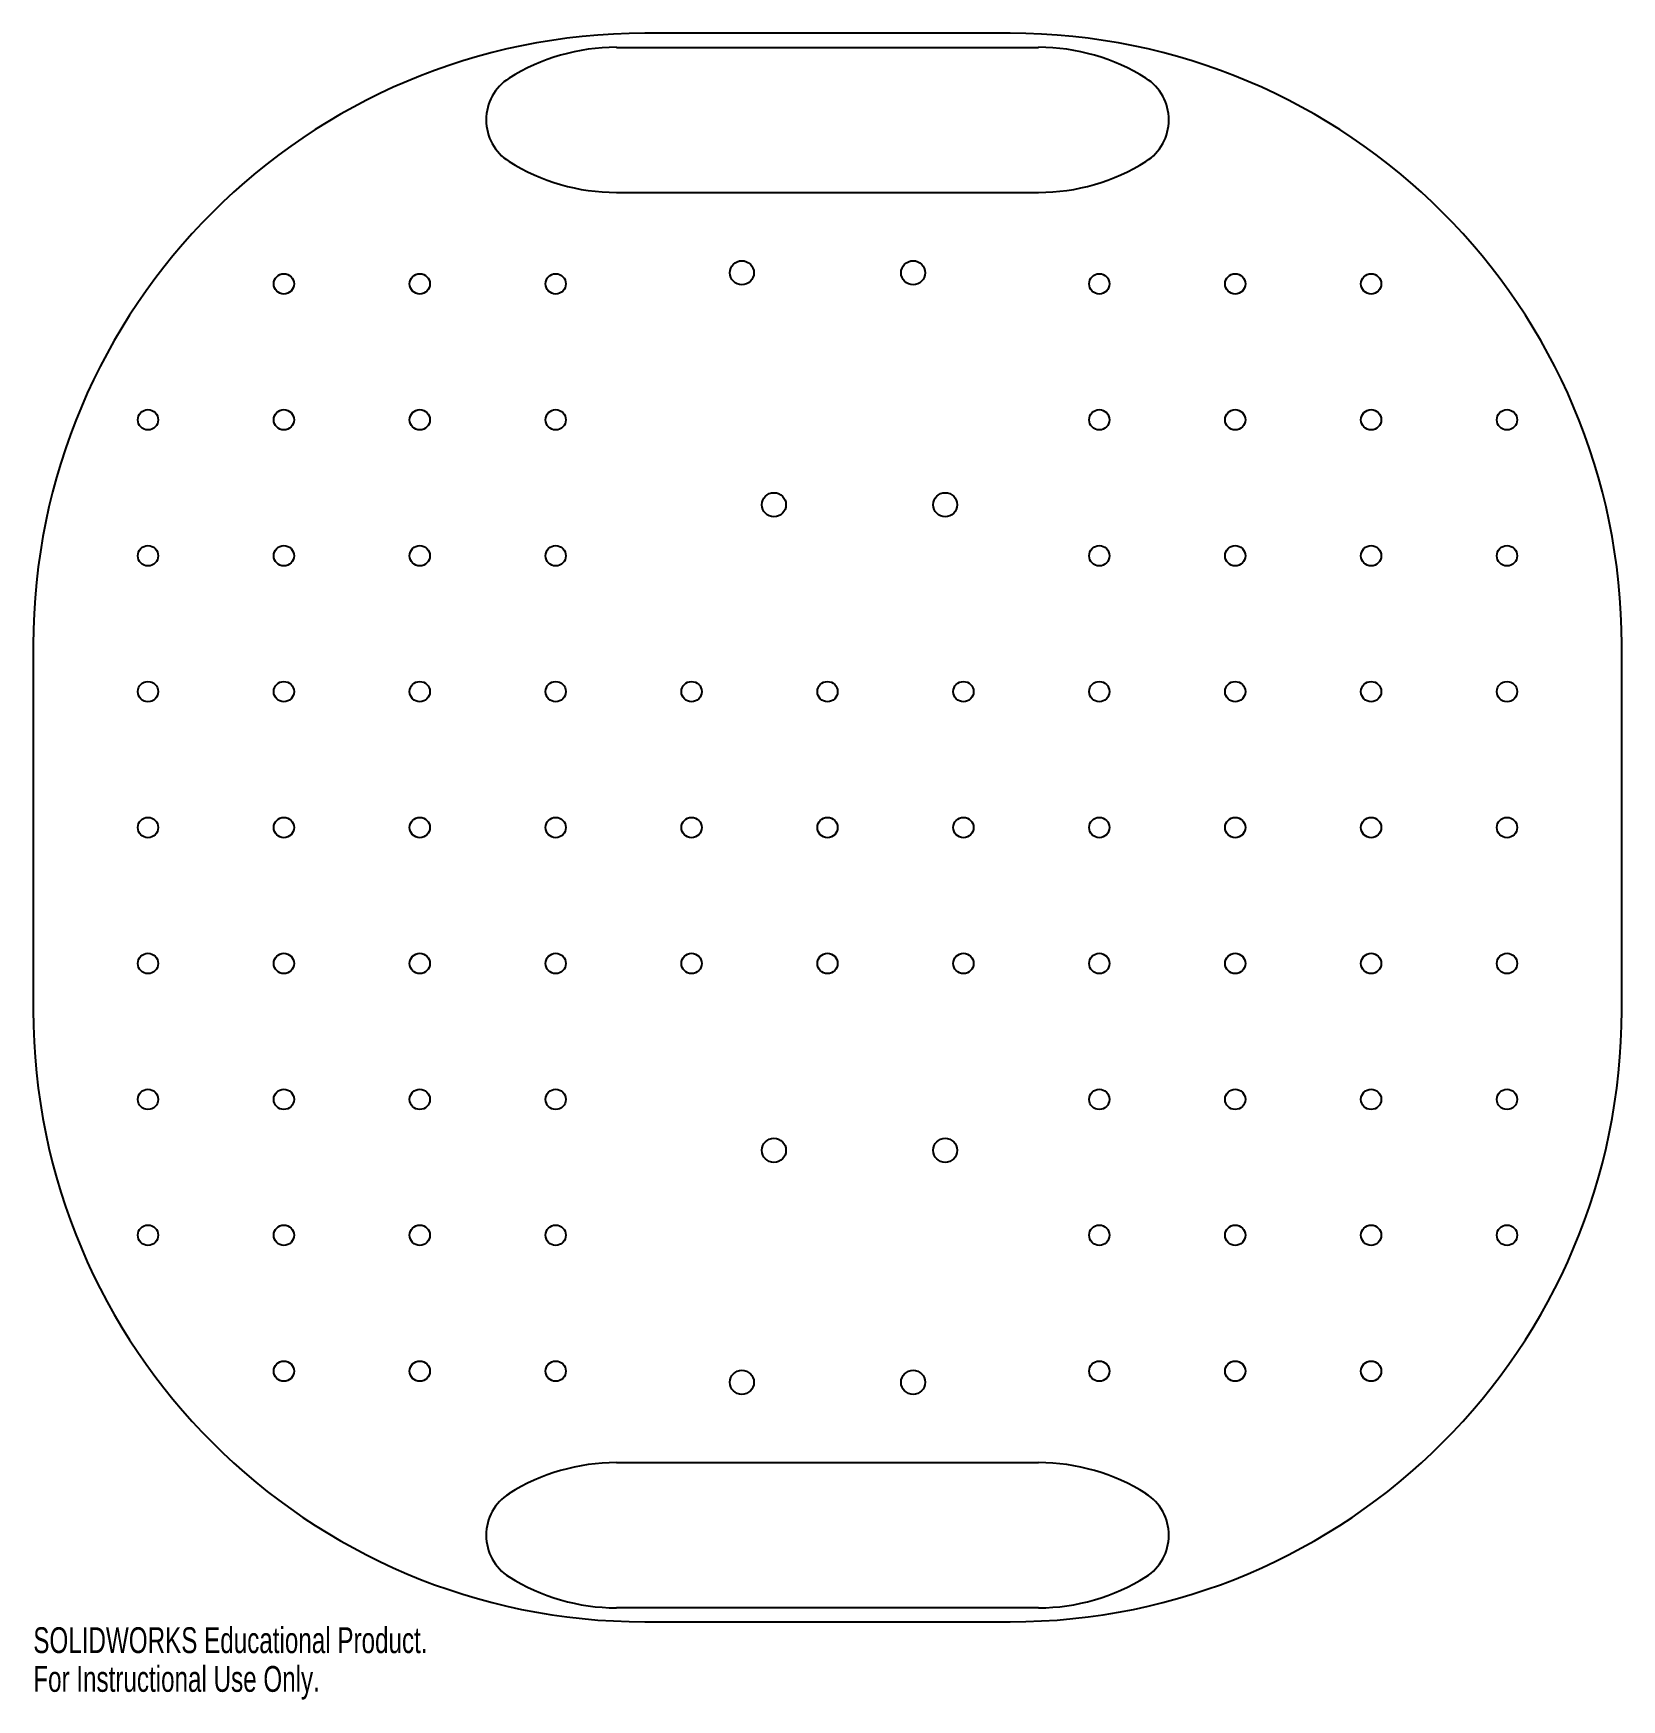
# Model space of a CAD drawing. Header units: inches. Extents: x -5.8 to 5.8, y -6.4 to 5.8.
import ezdxf

# ---------------------------------------------------------------- set-up
doc = ezdxf.new("R2010")
doc.units = ezdxf.units.IN
doc.header["$MEASUREMENT"] = 0
doc.styles.add('SLDTEXTSTYLE0', font='TXT', dxfattribs={"width": 0.7})

msp = doc.modelspace()

# ---------------------------------------------------------------- linework, layer by layer
at = {"color": 7, "linetype": 'Continuous', "lineweight": 25}
for p, q in [((1.344, 5.844), (-1.344, 5.844)), ((-1.553, 5.74), (1.553, 5.74)), ((-1.553, 4.673), (1.553, 4.673)), ((-5.844, 1.344), (-5.844, -1.344)), ((5.844, -1.344), (5.844, 1.344)), ((-1.553, -4.673), (1.553, -4.673)), ((-1.553, -5.74), (1.553, -5.74)), ((-1.344, -5.844), (1.344, -5.844))]:
    msp.add_line(p, q, dxfattribs=at)
for centre, radius in [((-0.63, 4.082), 0.0886), ((0.63, 4.082), 0.0886), ((-4, 4), 0.0747), ((-3, 4), 0.0747), ((-2, 4), 0.0747), ((2, 4), 0.0747), ((3, 4), 0.0747), ((4, 4), 0.0747), ((-5, 3), 0.0747), ((-4, 3), 0.0747), ((-3, 3), 0.0747), ((-2, 3), 0.0747), ((2, 3), 0.0747), ((3, 3), 0.0747), ((4, 3), 0.0747), ((5, 3), 0.0747), ((-0.394, 2.375), 0.0886), ((0.866, 2.375), 0.0886), ((-5, 2), 0.0747), ((-4, 2), 0.0747), ((-3, 2), 0.0747), ((-2, 2), 0.0747), ((2, 2), 0.0747), ((3, 2), 0.0747), ((4, 2), 0.0747), ((5, 2), 0.0747), ((-5, 1), 0.0748), ((-4, 1), 0.0747), ((-3, 1), 0.0747), ((-2, 1), 0.0747), ((-1, 1), 0.0747), ((0, 1), 0.0747), ((1, 1), 0.0747), ((2, 1), 0.0747), ((3, 1), 0.0747), ((4, 1), 0.0747), ((5, 1), 0.0748), ((-5, 0), 0.0747), ((-4, 0), 0.0747), ((-3, 0), 0.0747), ((-2, 0), 0.0747), ((-1, 0), 0.0747), ((0, 0), 0.0747), ((1, 0), 0.0747), ((2, 0), 0.0747), ((3, 0), 0.0747), ((4, 0), 0.0747), ((5, 0), 0.0747), ((-5, -1), 0.0747), ((-4, -1), 0.0747), ((-3, -1), 0.0747), ((-2, -1), 0.0747), ((-1, -1), 0.0747), ((0, -1), 0.0747), ((1, -1), 0.0747), ((2, -1), 0.0747), ((3, -1), 0.0747), ((4, -1), 0.0747), ((5, -1), 0.0747), ((-5, -2), 0.0747), ((-4, -2), 0.0747), ((-3, -2), 0.0747), ((-2, -2), 0.0747), ((2, -2), 0.0747), ((3, -2), 0.0747), ((4, -2), 0.0747), ((5, -2), 0.0747), ((-0.394, -2.375), 0.0886), ((0.866, -2.375), 0.0886), ((-5, -3), 0.0747), ((-4, -3), 0.0747), ((-3, -3), 0.0747), ((-2, -3), 0.0747), ((2, -3), 0.0747), ((3, -3), 0.0747), ((4, -3), 0.0747), ((5, -3), 0.0747), ((-4, -4), 0.0747), ((-3, -4), 0.0747), ((-2, -4), 0.0747), ((-0.63, -4.082), 0.0886), ((0.63, -4.082), 0.0886), ((2, -4), 0.0747), ((3, -4), 0.0747), ((4, -4), 0.0747)]:
    msp.add_circle(centre, radius, dxfattribs=at)
for centre, radius, start, end in [((-1.344, 1.344), 4.5, 90, 180), ((1.344, 1.344), 4.5, 0, 90), ((-1.553, 4.255), 1.486, 90, 122.1373), ((1.553, 4.255), 1.486, 57.8627, 90), ((-2.151, 5.207), 0.361, 122.1373, 237.8627), ((2.151, 5.207), 0.361, 302.1373, 57.8627), ((-1.553, 6.159), 1.486, 237.8627, 270), ((1.553, 6.159), 1.486, 270, 302.1373), ((-1.344, -1.344), 4.5, 180, 270), ((1.344, -1.344), 4.5, 270, 0), ((-1.553, -6.159), 1.486, 90, 122.1373), ((1.553, -6.159), 1.486, 57.8627, 90), ((-2.151, -5.207), 0.361, 122.1373, 237.8627), ((2.151, -5.207), 0.361, 302.1373, 57.8627), ((-1.553, -4.255), 1.486, 237.8627, 270), ((1.553, -4.255), 1.486, 270, 302.1373)]:
    msp.add_arc(centre, radius, start, end, dxfattribs=at)

# ---------------------------------------------------------------- texts
at = {"color": 7, "linetype": 'Continuous', "char_height": 0.1903, "attachment_point": 1, "style": 'SLDTEXTSTYLE0'}
for s, insert in [('SOLIDWORKS Educational Product.', (-5.844, -5.884)), ('For Instructional Use Only.', (-5.844, -6.169))]:
    msp.add_mtext(s, dxfattribs=dict(at, insert=insert))

doc.saveas('drawing.dxf')
